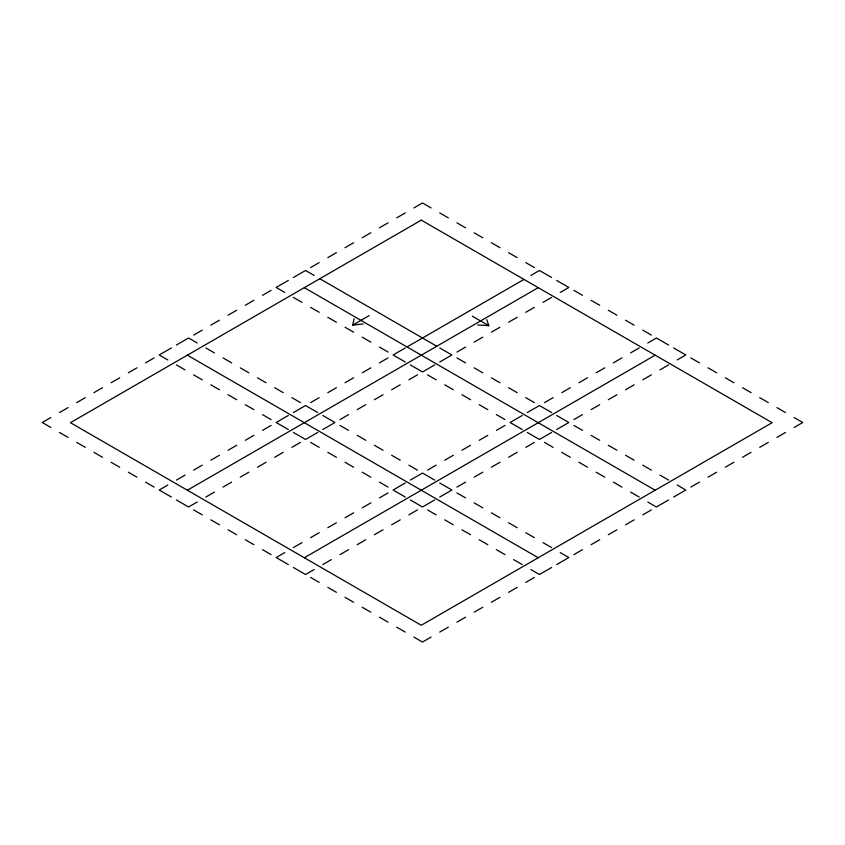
<?xml version="1.0" encoding="UTF-8"?>
<svg xmlns="http://www.w3.org/2000/svg" width="845" height="845" viewBox="0 0 845 845"><rect width="100%" height="100%" fill="white"/><g stroke="black" fill="none" stroke-linecap="round" stroke-linejoin="round"><path stroke-width="1.27" d="M363.181 323.952L352.756 325.093L354.055 318.692M50.858 417.525L42.25 422.5L50.858 427.475M59.467 412.561L68.075 407.586M76.684 402.621L85.292 397.646M93.901 392.682L102.509 387.707M111.117 382.743L119.726 377.768M128.334 372.803L136.943 367.828M145.551 362.864L154.16 357.889M171.377 347.95L159.198 354.974L167.806 359.949M176.415 345.035L188.593 338.011L197.202 342.975M193.632 335.095L202.24 330.131M210.849 325.156L219.457 320.192M228.065 315.217L236.684 310.252M245.293 305.277L253.901 300.302M262.51 295.338L271.118 290.363M288.335 280.424L276.157 287.458L284.765 292.423M293.373 277.519L305.552 270.484L314.16 275.459M310.59 267.58L319.199 262.605M327.807 257.63L336.416 252.666M345.024 247.691L353.632 242.726M362.241 237.751L370.849 232.787M379.458 227.812L388.066 222.848M396.675 217.873L405.283 212.908M413.892 207.933L422.5 202.969L431.108 207.933M352.756 325.093L369.17 315.618M167.806 485.051L159.198 490.026L171.377 497.05M176.415 480.087L185.023 475.112M193.632 470.147L202.24 465.172M210.849 460.198L219.457 455.233M228.065 450.258L236.684 445.294M245.293 440.319L253.901 435.355M262.51 430.38L271.118 425.415M288.335 415.476L276.157 422.5L288.335 429.524M293.373 412.561L305.552 405.537L317.72 412.561M310.59 402.621L319.199 397.646M327.807 392.682L336.416 387.707M345.024 382.743L353.632 377.768M362.241 372.803L370.849 367.828M379.458 362.864L388.066 357.889M405.283 347.95L393.105 354.974L405.283 362.009M407.015 346.946L523.974 279.42M530.84 275.459L539.448 270.484L551.627 277.519M187.368 490.216L538.233 287.659M197.202 502.025L188.593 506.989L176.415 499.965M205.81 497.05L214.419 492.086M223.027 487.111L231.636 482.136M240.244 477.171L248.852 472.197M257.461 467.232L266.069 462.257M274.678 457.293L283.286 452.318M291.895 447.354L300.503 442.379M317.72 432.439L305.552 439.463L293.373 432.439M322.769 429.524L334.937 422.5L322.769 415.476M339.986 419.585L348.594 414.62M357.203 409.645L365.811 404.681M374.419 399.706L383.028 394.742M391.636 389.767L400.245 384.802M408.853 379.827L417.462 374.853M434.679 364.913L422.5 371.948L410.321 364.913M439.717 362.009L451.895 354.974L439.717 347.95M456.934 352.069L465.542 347.094M474.151 342.13L482.759 337.155M491.367 332.191L499.976 327.216M508.584 322.241L517.193 317.276M525.801 312.301L534.41 307.337M543.018 302.362L551.627 297.398M560.235 292.423L568.843 287.458L556.665 280.424M284.765 552.577L276.157 557.542L288.335 564.576M293.373 547.602L301.982 542.638M310.59 537.663L319.199 532.699M327.807 527.724L336.416 522.759M345.024 517.784L353.632 512.809M362.241 507.845L370.849 502.87M379.458 497.906L388.066 492.931M405.283 482.991L393.105 490.026L405.283 497.05M410.321 480.087L422.5 473.052L434.679 480.087M427.538 470.147L436.147 465.172M444.755 460.198L453.364 455.233M461.972 450.258L470.58 445.294M479.189 440.319L487.797 435.355M496.406 430.38L505.014 425.415M522.231 415.476L510.063 422.5L522.231 429.524M527.28 412.561L539.448 405.537L551.627 412.561M544.497 402.621L553.105 397.646M561.714 392.682L570.322 387.707M578.931 382.743L587.539 377.768M596.147 372.803L604.756 367.828M613.364 362.864L621.973 357.889M630.581 352.914L639.19 347.95M647.798 342.975L656.407 338.011L668.585 345.035M304.327 557.742L655.181 355.175M314.16 569.541L305.552 574.515L293.373 567.481M322.769 564.576L331.377 559.601M339.986 554.637L348.594 549.662M357.203 544.698L365.811 539.723M374.419 534.748L383.028 529.783M391.636 524.808L400.245 519.844M408.853 514.869L417.462 509.905M434.679 499.965L422.5 506.989L410.321 499.965M439.717 497.05L451.895 490.026L439.717 482.991M456.934 487.111L465.542 482.136M474.151 477.171L482.759 472.197M491.367 467.232L499.976 462.257M508.584 457.293L517.193 452.318M525.801 447.354L534.41 442.379M551.627 432.439L539.448 439.463L527.28 432.439M556.665 429.524L568.843 422.5L556.665 415.476M573.882 419.585L582.49 414.62M591.099 409.645L599.707 404.681M608.315 399.706L616.934 394.742M625.543 389.767L634.151 384.802M642.76 379.827L651.368 374.853M659.977 369.888L668.585 364.913M677.194 359.949L685.802 354.974L673.623 347.95M431.108 637.067L422.5 642.031L413.892 637.067M439.717 632.092L448.325 627.127M456.934 622.152L465.542 617.188M474.151 612.213L482.759 607.249M491.367 602.274L499.976 597.309M508.584 592.334L517.193 587.37M525.801 582.395L534.41 577.42M551.627 567.481L539.448 574.515L530.84 569.541M556.665 564.576L568.843 557.542L560.235 552.577M573.882 554.637L582.49 549.662M591.099 544.698L599.707 539.723M608.315 534.748L616.934 529.783M625.543 524.808L634.151 519.844M642.76 514.869L651.368 509.905M668.585 499.965L656.407 506.989L647.798 502.025M673.623 497.05L685.802 490.026L677.194 485.051M690.84 487.111L699.449 482.136M708.057 477.171L716.666 472.197M725.274 467.232L733.882 462.257M742.491 457.293L751.099 452.318M759.708 447.354L768.316 442.379M776.925 437.414L785.533 432.439M794.142 427.475L802.75 422.5L794.142 417.525M477.678 324.934L488.78 325.684L486.804 319.663M439.717 212.908L448.325 217.873M456.934 222.848L465.542 227.812M474.151 232.787L482.759 237.751M491.367 242.726L499.976 247.691M508.584 252.666L517.193 257.63M525.801 262.605L534.41 267.58M573.882 290.363L582.49 295.338M591.099 300.302L599.707 305.277M608.315 310.252L616.934 315.217M625.543 320.192L634.151 325.156M642.76 330.131L651.368 335.095M690.84 357.889L699.449 362.864M708.057 367.828L716.666 372.803M725.274 377.768L733.882 382.743M742.491 387.707L751.099 392.682M759.708 397.646L768.316 402.621M776.925 407.586L785.533 412.561M472.355 316.199L488.78 325.684M319.801 278.713L436.759 346.239M456.934 357.889L465.542 362.864M474.151 367.828L482.759 372.803M491.367 377.768L499.976 382.743M508.584 387.707L517.193 392.682M525.801 397.646L534.41 402.621M573.882 425.415L582.49 430.38M591.099 435.355L599.707 440.319M608.315 445.294L616.934 450.258M625.543 455.233L634.151 460.198M642.76 465.172L651.368 470.147M659.977 475.112L668.585 480.087M304.327 287.659L655.181 490.216M293.373 297.398L301.982 302.362M310.59 307.337L319.199 312.301M327.807 317.276L336.416 322.241M345.024 327.216L353.632 332.191M362.241 337.155L370.849 342.13M379.458 347.094L388.066 352.069M427.538 374.853L436.147 379.827M444.755 384.802L453.364 389.767M461.972 394.742L470.58 399.706M479.189 404.681L487.797 409.645M496.406 414.62L505.014 419.585M544.497 442.379L553.105 447.354M561.714 452.318L570.322 457.293M578.931 462.257L587.539 467.232M596.147 472.197L604.756 477.171M613.364 482.136L621.973 487.111M630.581 492.086L639.19 497.05M205.81 347.95L214.419 352.914M223.027 357.889L231.636 362.864M240.244 367.828L248.852 372.803M257.461 377.768L266.069 382.743M274.678 387.707L283.286 392.682M291.895 397.646L300.503 402.621M339.986 425.415L348.594 430.38M357.203 435.355L365.811 440.319M374.419 445.294L383.028 450.258M391.636 455.233L400.245 460.198M408.853 465.172L417.462 470.147M456.934 492.931L465.542 497.906M474.151 502.87L482.759 507.845M491.367 512.809L499.976 517.784M508.584 522.759L517.193 527.724M525.801 532.699L534.41 537.663M543.018 542.638L551.627 547.602M187.368 355.175L538.233 557.742M176.415 364.913L185.023 369.888M193.632 374.853L202.24 379.827M210.849 384.802L219.457 389.767M228.065 394.742L236.684 399.706M245.293 404.681L253.901 409.645M262.51 414.62L271.118 419.585M310.59 442.379L319.199 447.354M327.807 452.318L336.416 457.293M345.024 462.257L353.632 467.232M362.241 472.197L370.849 477.171M379.458 482.136L388.066 487.111M427.538 509.905L436.147 514.869M444.755 519.844L453.364 524.808M461.972 529.783L470.58 534.748M479.189 539.723L487.797 544.698M496.406 549.662L505.014 554.637M513.623 559.601L522.231 564.576M59.467 432.439L68.075 437.414M76.684 442.379L85.292 447.354M93.901 452.318L102.509 457.293M111.117 462.257L119.726 467.232M128.334 472.197L136.943 477.171M145.551 482.136L154.16 487.111M193.632 509.905L202.24 514.869M210.849 519.844L219.457 524.808M228.065 529.783L236.684 534.748M245.293 539.723L253.901 544.698M262.51 549.662L271.118 554.637M310.59 577.42L319.199 582.395M327.807 587.37L336.416 592.334M345.024 597.309L353.632 602.274M362.241 607.249L370.849 612.213M379.458 617.188L388.066 622.152M396.675 627.127L405.283 632.092M421.275 220.133L70.42 422.701L421.275 625.268L772.129 422.701L421.275 220.133"/></g></svg>
